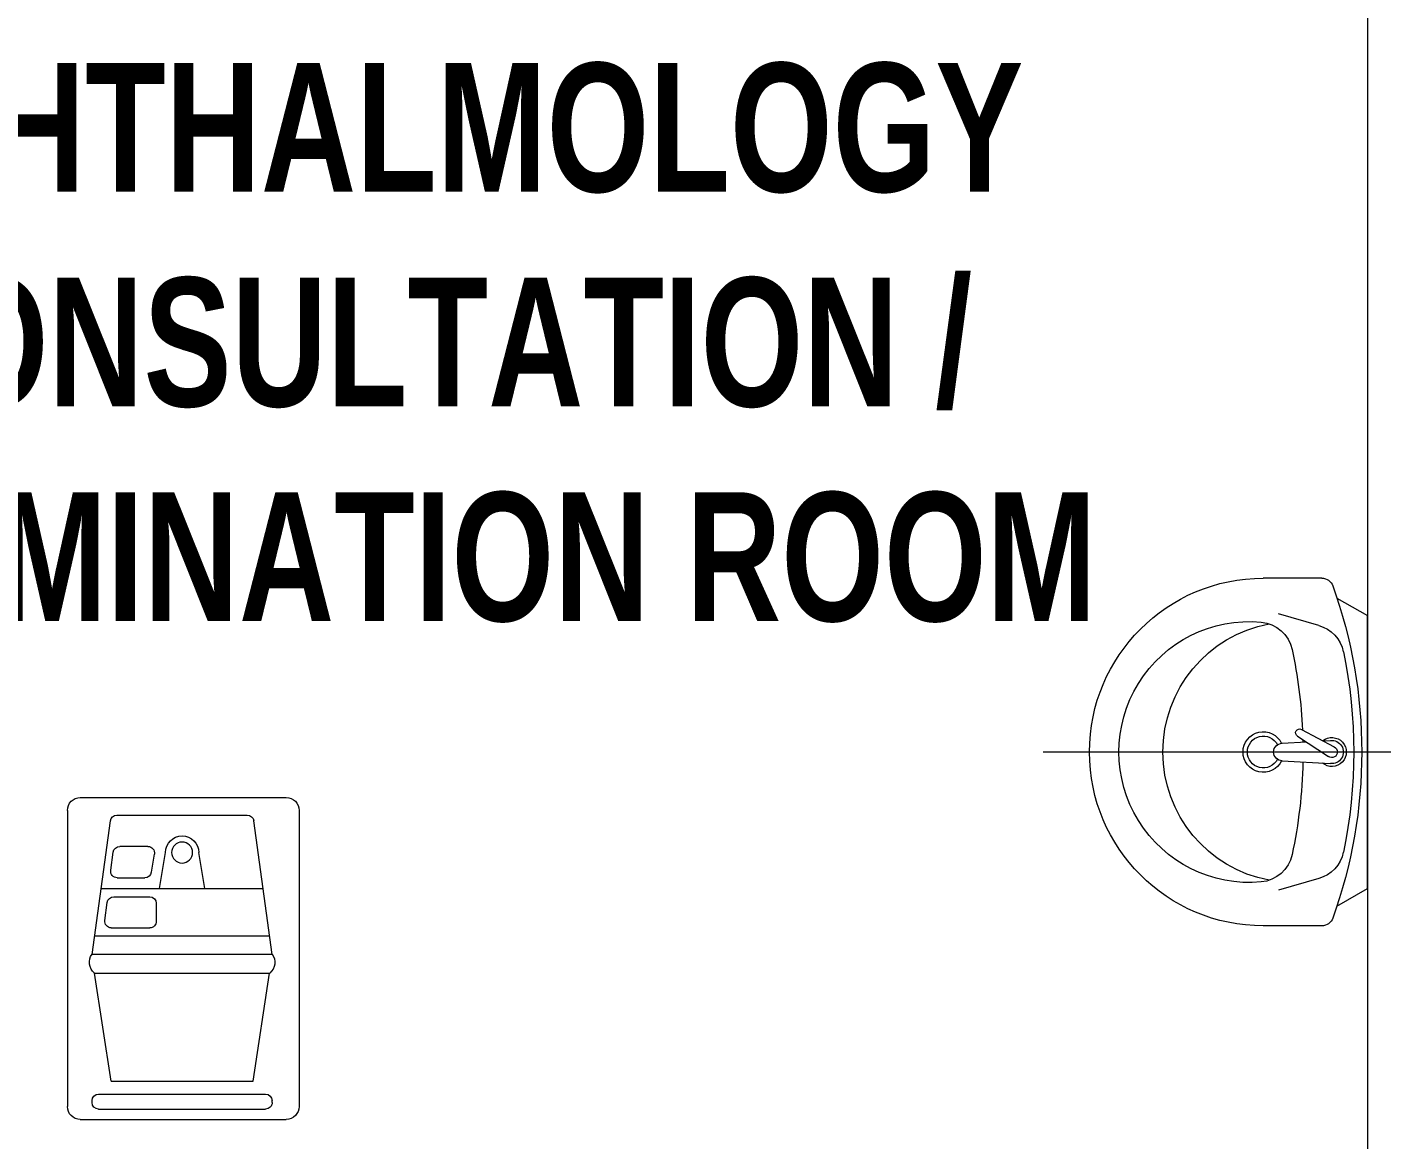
# Model space of a CAD drawing. Header units: millimetres. Extents: x -2143172 to 5255, y -610845 to 279739.
# Drawn here: x -1089139 to -1087021, y -594187 to -592459 of the extents above; entities that cross this region are included whole.
import ezdxf

# ---------------------------------------------------------------- set-up
doc = ezdxf.new("R2010")
doc.units = ezdxf.units.MM
doc.header["$LTSCALE"] = 30
doc.layers.get('0').update_dxf_attribs({"lineweight": 5})
for name, color, linetype, lineweight in [('72_EGR_BASE_TEXT', 7, 'Continuous', 5), ('LOADING', 163, 'Continuous', 5), ('SANIT', 250, 'Continuous', 5), ('Walls', 32, 'Continuous', 5)]:
    doc.layers.add(name, color=color, linetype=linetype, lineweight=lineweight)
doc.styles.add('X3G_ENTITY_9EC9', font='swisscl.ttf', dxfattribs={"height": 0.2})

# ---------------------------------------------------------------- blocks, each defined once
blk = doc.blocks.new('lav-manta 60')
at = {"layer": 'SANIT'}
for p, q in [((0, 0.04), (0, -0.56)), ((-0.2658, -0.0529), (-0.2358, 0)), ((-0.2358, 0), (0.2358, 0)), ((0.2658, -0.0529), (0.2358, 0)), ((-0.015, -0.1473), (-0.0199, -0.064)), ((0.0274, -0.121), (-0.0078, -0.0673)), ((0.0389, -0.1142), (0.0087, -0.0575)), ((0.0191, -0.077), (0.0199, -0.064)), ((-0.3, -0.0789), (-0.3, -0.18)), ((-0.2185, -0.0841), (-0.2383, -0.1537)), ((0.2185, -0.0841), (0.2383, -0.1537)), ((0.3, -0.0789), (0.3, -0.18)), ((0.015, -0.1473), (0.0174, -0.1057))]:
    blk.add_line(p, q, dxfattribs=at)
for centre, radius, start, end in [((0, -0.8557), 0.8457, 70.1771, 109.8229), ((-0.1608, -0.1006), 0.06, 101.8086, 164.0794), ((0, -0.8696), 0.8457, 78.1914, 101.8086), ((0, -0.0617), 0.025, 320.7474, 220.368), ((0, -0.0617), 0.02, 353.2671, 186.682), ((0.1608, -0.1006), 0.06, 15.9206, 78.1914), ((-0.28, -0.0789), 0.02, 109.8229, 180), ((0, -0.0617), 0.00966, 25.4127, 215.9577), ((0.28, -0.0789), 0.02, 0, 70.1771), ((0, -0.9572), 0.8457, 91.1572, 102.0883), ((0, -0.9572), 0.8457, 88.5486, 88.844), ((0.0332, -0.1176), 0.00666, 210.6852, 30.6852), ((0, -0.9572), 0.8457, 77.9117, 87.4274), ((-0.1645, -0.189), 0.06, 102.0883, 174.8142), ((0.1645, -0.189), 0.06, 5.1858, 77.9117), ((0, -0.18), 0.035, 115.3106, 64.6894), ((0, -0.18), 0.0275, 117.1496, 62.8504), ((0, -0.1473), 0.015, 180, 0), ((0, -0.18), 0.3, 180, 0), ((0, -0.2039), 0.2252, 174.8142, 5.1858), ((0, -0.1282), 0.2252, 190.6097, 349.3903)]:
    blk.add_arc(centre, radius, start, end, dxfattribs=at)
blk = doc.blocks.new('*X58')
at = {"color": 0}
for p, q in [((5, 3), (5, 3)), ((5, 3), (5, 3)), ((5, 3), (5, 3)), ((5, 3), (5, 3)), ((5, 3), (5, 3)), ((5, 3), (5, 3)), ((5, 3), (5, 3)), ((5, 3), (5, 3)), ((5, 3), (5, 3)), ((5, 3), (5, 3)), ((5, 3), (5, 3)), ((5, 3), (5, 3)), ((5, 3), (5, 3)), ((5, 3), (5, 3)), ((5, 3), (5, 3)), ((5, 3), (5, 3)), ((5, 3), (5, 3)), ((5, 3), (5, 3)), ((5, 3), (5, 3)), ((5, 3), (5, 3)), ((5, 3), (5, 3)), ((5, 3), (5, 3)), ((5, 3), (5, 3)), ((5, 3), (5, 3)), ((5, 3), (5, 3)), ((5, 3), (5, 3)), ((5, 3), (5, 3)), ((5, 3), (5, 3)), ((5, 3), (5, 3)), ((5, 3), (5, 3)), ((5, 3), (5, 3)), ((5, 3), (5, 3)), ((5, 3), (5, 3)), ((5, 3), (5, 3)), ((5, 3), (5, 3)), ((5, 3), (5, 3)), ((5, 3), (5, 3)), ((5, 3), (5, 3)), ((5, 3), (5, 3)), ((5, 3), (5, 3)), ((5, 3), (5, 3)), ((5, 3), (5, 3)), ((5, 3), (5, 3)), ((5, 3), (5, 3)), ((5, 3), (5, 3)), ((5, 3), (5, 3)), ((5, 3), (5, 3)), ((5, 3), (5, 3)), ((5, 3), (5, 3)), ((5, 3), (5, 3)), ((5, 3), (5, 3)), ((5, 3), (5, 3)), ((5, 3), (5, 3)), ((5, 3), (5, 3)), ((5, 3), (5, 3)), ((5, 3), (5, 3)), ((5, 3), (5, 3)), ((5, 3), (5, 3)), ((5, 3), (5, 3)), ((5, 3), (5, 3)), ((5, 3), (5, 3)), ((5, 3), (5, 3)), ((5, 3), (5, 3)), ((5, 3), (5, 3)), ((5, 3), (5, 3)), ((5, 3), (5, 3)), ((6, 3), (5, 3)), ((5, 3), (5, 3)), ((6, 3), (5, 3)), ((5, 3), (5, 3)), ((6, 3), (5, 3)), ((5, 3), (5, 3)), ((6, 3), (5, 3)), ((5, 3), (5, 3)), ((5, 3), (5, 3)), ((5, 3), (5, 3)), ((5, 3), (5, 3)), ((5, 3), (5, 3)), ((5, 3), (5, 3)), ((5, 3), (5, 3)), ((5, 3), (5, 3)), ((5, 3), (5, 3)), ((5, 3), (5, 3)), ((5, 3), (5, 3)), ((5, 3), (5, 3)), ((5, 3), (5, 3)), ((5, 3), (5, 3)), ((5, 3), (5, 3)), ((5, 3), (5, 3)), ((5, 3), (5, 3)), ((5, 3), (5, 3)), ((5, 3), (5, 3)), ((5, 3), (5, 3)), ((5, 3), (5, 3)), ((5, 3), (5, 3)), ((5, 3), (5, 3)), ((6, 3), (6, 3)), ((6, 3), (6, 3)), ((6, 3), (6, 3)), ((6, 3), (6, 3)), ((6, 3), (6, 3)), ((6, 3), (6, 3)), ((6, 3), (6, 3)), ((6, 3), (6, 3)), ((6, 3), (6, 3)), ((6, 3), (6, 3)), ((6, 3), (6, 3)), ((6, 3), (6, 3)), ((6, 3), (6, 3)), ((6, 3), (6, 3)), ((6, 3), (6, 3)), ((6, 3), (6, 3)), ((6, 3), (6, 3)), ((6, 3), (6, 3)), ((6, 3), (6, 3)), ((6, 3), (6, 3)), ((6, 3), (6, 3)), ((6, 3), (6, 3)), ((6, 3), (6, 3)), ((6, 3), (6, 3)), ((6, 3), (6, 3)), ((6, 3), (6, 3)), ((6, 3), (6, 3)), ((6, 3), (6, 3)), ((6, 3), (6, 3)), ((6, 3), (6, 3)), ((6, 3), (6, 3)), ((6, 3), (6, 3)), ((6, 3), (6, 3)), ((6, 3), (6, 3)), ((6, 3), (6, 3)), ((6, 3), (6, 3)), ((6, 3), (6, 3)), ((6, 3), (6, 3)), ((6, 3), (6, 3)), ((6, 3), (6, 3)), ((6, 3), (6, 3)), ((6, 3), (6, 3)), ((6, 3), (6, 3)), ((6, 3), (6, 3)), ((6, 3), (6, 3)), ((6, 3), (6, 3)), ((6, 3), (6, 3)), ((6, 3), (6, 3)), ((6, 3), (6, 3)), ((6, 3), (6, 3)), ((6, 3), (6, 3)), ((6, 3), (6, 3)), ((6, 3), (6, 3)), ((6, 3), (6, 3)), ((6, 3), (6, 3)), ((6, 3), (6, 3)), ((6, 3), (6, 3)), ((6, 3), (6, 3)), ((6, 3), (6, 3)), ((6, 3), (6, 3)), ((6, 3), (6, 3)), ((6, 3), (6, 3)), ((6, 3), (6, 3)), ((6, 3), (6, 3)), ((6, 3), (6, 3)), ((6, 3), (6, 3)), ((6, 3), (6, 3)), ((6, 3), (6, 3)), ((6, 3), (6, 3)), ((6, 3), (6, 3)), ((6, 3), (6, 3)), ((6, 3), (6, 3)), ((6, 3), (6, 3)), ((6, 3), (6, 3)), ((6, 3), (6, 3)), ((6, 3), (6, 3)), ((6, 3), (6, 3)), ((6, 3), (6, 3)), ((6, 3), (6, 3)), ((6, 3), (6, 3)), ((6, 3), (6, 3)), ((6, 3), (6, 3)), ((6, 3), (6, 3)), ((6, 3), (6, 3)), ((6, 3), (6, 3)), ((6, 3), (6, 3)), ((6, 3), (6, 3)), ((6, 3), (6, 3)), ((6, 3), (6, 3)), ((6, 3), (6, 3)), ((6, 3), (6, 3)), ((6, 3), (6, 3)), ((6, 3), (6, 3)), ((6, 3), (6, 3)), ((6, 3), (6, 3)), ((6, 3), (6, 3)), ((6, 3), (6, 3)), ((6, 3), (6, 3)), ((6, 3), (6, 3)), ((6, 3), (6, 3)), ((6, 3), (6, 3)), ((6, 3), (6, 3)), ((6, 3), (6, 3)), ((6, 3), (6, 3)), ((6, 3), (6, 3)), ((6, 3), (6, 3)), ((6, 3), (6, 3)), ((6, 3), (6, 3)), ((6, 3), (6, 3)), ((6, 3), (6, 3)), ((6, 3), (6, 3)), ((6, 3), (6, 3)), ((6, 3), (6, 3)), ((6, 3), (6, 3)), ((6, 3), (6, 3)), ((6, 3), (6, 3)), ((6, 3), (6, 3)), ((6, 3), (6, 3)), ((6, 3), (6, 3)), ((6, 3), (6, 3)), ((6, 3), (6, 3)), ((6, 3), (6, 3)), ((6, 3), (6, 3)), ((6, 3), (6, 3)), ((6, 3), (6, 3)), ((6, 3), (6, 3)), ((6, 3), (6, 3)), ((6, 3), (6, 3)), ((6, 3), (6, 3)), ((6, 3), (6, 3)), ((6, 3), (6, 3)), ((6, 3), (6, 3)), ((6, 3), (6, 3)), ((6, 3), (6, 3)), ((6, 3), (6, 3)), ((6, 3), (6, 3)), ((6, 3), (6, 3)), ((6, 3), (6, 3)), ((6, 3), (6, 3)), ((6, 3), (6, 3)), ((6, 3), (6, 3)), ((6, 3), (6, 3)), ((6, 3), (6, 3)), ((6, 3), (6, 3)), ((6, 3), (6, 3)), ((6, 3), (6, 3)), ((6, 3), (6, 3)), ((6, 3), (6, 3)), ((6, 3), (6, 3)), ((6, 3), (6, 3)), ((6, 3), (6, 3)), ((6, 3), (6, 3)), ((6, 3), (6, 3)), ((6, 3), (6, 3)), ((6, 3), (6, 3)), ((6, 3), (6, 3)), ((6, 3), (6, 3)), ((6, 3), (6, 3)), ((6, 3), (6, 3)), ((6, 3), (6, 3)), ((6, 3), (6, 3)), ((6, 3), (6, 3)), ((6, 3), (6, 3)), ((6, 3), (6, 3)), ((6, 3), (6, 3)), ((6, 3), (6, 3)), ((6, 3), (6, 3)), ((6, 3), (6, 3)), ((6, 3), (6, 3)), ((6, 3), (6, 3)), ((6, 3), (6, 3)), ((6, 3), (6, 3)), ((6, 3), (6, 3)), ((6, 3), (6, 3)), ((6, 3), (6, 3)), ((6, 3), (6, 3)), ((6, 3), (6, 3)), ((6, 3), (6, 3)), ((6, 3), (6, 3)), ((6, 3), (6, 3)), ((6, 3), (6, 3)), ((6, 3), (6, 3)), ((6, 3), (6, 3)), ((6, 3), (6, 3)), ((6, 3), (6, 3)), ((6, 3), (6, 3)), ((6, 3), (6, 3)), ((6, 3), (6, 3)), ((6, 3), (6, 3)), ((6, 3), (6, 3)), ((6, 3), (6, 3)), ((6, 3), (6, 3)), ((6, 3), (6, 3)), ((6, 3), (6, 3)), ((6, 3), (6, 3)), ((6, 3), (6, 3)), ((6, 3), (6, 3)), ((6, 3), (6, 3)), ((6, 3), (6, 3)), ((6, 3), (6, 3)), ((6, 3), (6, 3)), ((6, 3), (6, 3)), ((6, 3), (6, 3)), ((6, 3), (6, 3)), ((6, 3), (5, 3)), ((6, 3), (5, 3)), ((6, 3), (5, 3)), ((6, 3), (5, 3)), ((6, 3), (5, 3)), ((6, 3), (6, 3)), ((6, 3), (6, 3)), ((6, 3), (6, 3)), ((6, 3), (6, 3)), ((6, 3), (6, 3)), ((6, 3), (6, 3)), ((6, 3), (6, 3)), ((6, 3), (6, 3)), ((6, 3), (6, 3)), ((6, 3), (6, 3)), ((6, 3), (6, 3)), ((6, 3), (6, 3)), ((6, 3), (6, 3)), ((6, 3), (6, 3)), ((6, 3), (6, 3)), ((6, 3), (6, 3)), ((6, 3), (6, 3)), ((6, 3), (6, 3)), ((6, 3), (6, 3)), ((6, 3), (6, 3)), ((6, 3), (6, 3)), ((6, 3), (6, 3)), ((6, 3), (6, 3)), ((6, 3), (6, 3)), ((6, 3), (6, 3)), ((6, 3), (6, 3)), ((6, 3), (6, 3)), ((6, 3), (6, 3)), ((6, 3), (6, 3)), ((6, 3), (6, 3)), ((6, 3), (6, 3)), ((6, 3), (6, 3)), ((6, 3), (6, 3)), ((6, 3), (6, 3)), ((6, 3), (6, 3)), ((6, 3), (6, 3)), ((6, 3), (6, 3)), ((6, 3), (6, 3)), ((6, 3), (6, 3)), ((6, 3), (6, 3)), ((6, 3), (6, 3)), ((6, 3), (6, 3)), ((6, 3), (6, 3)), ((6, 3), (6, 3)), ((6, 3), (6, 3)), ((6, 3), (6, 3)), ((6, 3), (6, 3)), ((6, 3), (6, 3)), ((6, 3), (6, 3)), ((6, 3), (6, 3)), ((6, 3), (6, 3)), ((6, 3), (6, 3)), ((6, 3), (6, 3)), ((6, 3), (6, 3)), ((6, 3), (6, 3)), ((6, 3), (6, 3)), ((6, 3), (6, 3)), ((6, 3), (6, 3)), ((6, 3), (6, 3)), ((6, 3), (6, 3)), ((6, 3), (6, 3)), ((6, 3), (6, 3)), ((6, 3), (6, 3)), ((6, 3), (6, 3)), ((6, 3), (6, 3)), ((6, 3), (6, 3)), ((6, 3), (6, 3)), ((6, 3), (6, 3)), ((6, 3), (6, 3)), ((6, 3), (6, 3)), ((6, 3), (6, 3)), ((6, 3), (6, 3)), ((6, 3), (6, 3)), ((6, 3), (6, 3)), ((6, 3), (6, 3)), ((6, 3), (6, 3)), ((6, 3), (6, 3)), ((6, 3), (6, 3)), ((6, 3), (6, 3)), ((6, 3), (6, 3)), ((6, 3), (6, 3)), ((6, 3), (6, 3)), ((6, 3), (6, 3)), ((6, 3), (6, 3)), ((6, 3), (6, 3)), ((6, 3), (6, 3)), ((6, 3), (6, 3)), ((6, 3), (6, 3)), ((6, 3), (6, 3)), ((6, 3), (6, 3)), ((6, 3), (6, 3)), ((6, 3), (6, 3)), ((6, 3), (6, 3)), ((6, 3), (6, 3)), ((6, 3), (6, 3)), ((6, 3), (6, 3)), ((6, 3), (6, 3)), ((6, 3), (6, 3)), ((6, 3), (6, 3)), ((6, 3), (6, 3)), ((6, 3), (6, 3)), ((6, 3), (6, 3)), ((6, 3), (6, 3)), ((6, 3), (6, 3)), ((6, 3), (6, 3)), ((6, 3), (6, 3)), ((6, 3), (6, 3)), ((6, 3), (6, 3)), ((6, 3), (6, 3)), ((6, 3), (6, 3)), ((6, 3), (6, 3)), ((6, 3), (6, 3)), ((6, 3), (6, 3)), ((6, 3), (6, 3)), ((6, 3), (6, 3)), ((6, 3), (6, 3)), ((6, 3), (6, 3)), ((6, 3), (6, 3)), ((6, 3), (6, 3)), ((6, 3), (6, 3)), ((6, 3), (6, 3)), ((6, 3), (6, 3)), ((6, 3), (6, 3)), ((6, 3), (6, 3)), ((6, 3), (6, 3)), ((6, 3), (6, 3)), ((6, 3), (6, 3)), ((6, 3), (6, 3)), ((6, 3), (6, 3)), ((6, 3), (6, 3)), ((6, 3), (6, 3)), ((6, 3), (6, 3)), ((6, 3), (6, 3)), ((6, 3), (6, 3)), ((6, 3), (6, 3)), ((6, 3), (6, 3)), ((6, 3), (6, 3)), ((6, 3), (6, 3)), ((6, 3), (6, 3)), ((6, 3), (6, 3)), ((6, 3), (6, 3)), ((6, 3), (6, 3)), ((6, 3), (6, 3)), ((6, 3), (6, 3)), ((6, 3), (6, 3)), ((6, 3), (6, 3)), ((6, 3), (6, 3)), ((6, 3), (6, 3)), ((6, 3), (6, 3)), ((6, 3), (6, 3)), ((6, 3), (6, 3)), ((6, 3), (6, 3)), ((6, 3), (6, 3)), ((6, 3), (6, 3)), ((6, 3), (6, 3)), ((6, 3), (6, 3)), ((6, 3), (6, 3)), ((6, 3), (6, 3)), ((6, 3), (6, 3)), ((6, 3), (6, 3)), ((6, 3), (6, 3)), ((6, 3), (6, 3)), ((6, 3), (6, 3)), ((6, 3), (6, 3)), ((6, 3), (6, 3)), ((6, 3), (6, 3)), ((6, 3), (6, 3)), ((6, 3), (6, 3)), ((6, 3), (6, 3)), ((6, 3), (6, 3)), ((6, 3), (6, 3)), ((6, 3), (6, 3)), ((6, 3), (6, 3)), ((6, 3), (6, 3)), ((6, 3), (6, 3)), ((6, 3), (6, 3)), ((6, 3), (6, 3)), ((6, 3), (6, 3)), ((6, 3), (6, 3)), ((6, 3), (6, 3)), ((6, 3), (6, 3)), ((6, 3), (6, 3)), ((6, 3), (6, 3)), ((6, 3), (6, 3)), ((6, 3), (6, 3)), ((6, 3), (6, 3)), ((6, 3), (6, 3)), ((6, 3), (6, 3)), ((6, 3), (6, 3)), ((6, 3), (6, 3)), ((6, 3), (6, 3)), ((6, 3), (6, 3)), ((6, 3), (6, 3)), ((6, 3), (6, 3)), ((6, 3), (6, 3)), ((6, 3), (6, 3)), ((6, 3), (6, 3)), ((6, 3), (6, 3)), ((6, 3), (6, 3)), ((6, 3), (6, 3)), ((6, 3), (6, 3)), ((6, 3), (6, 3)), ((6, 3), (6, 3)), ((6, 3), (6, 3)), ((6, 3), (6, 3)), ((6, 3), (6, 3)), ((6, 3), (6, 3)), ((6, 3), (6, 3)), ((6, 3), (6, 3)), ((6, 3), (6, 3)), ((6, 3), (6, 3)), ((6, 3), (6, 3)), ((6, 3), (6, 3)), ((6, 3), (6, 3)), ((6, 3), (6, 3)), ((6, 3), (6, 3)), ((6, 3), (6, 3)), ((6, 3), (6, 3)), ((6, 3), (6, 3)), ((6, 3), (6, 3)), ((6, 3), (6, 3)), ((6, 3), (6, 3)), ((6, 3), (6, 3)), ((6, 3), (6, 3)), ((6, 3), (6, 3)), ((6, 3), (6, 3)), ((6, 3), (6, 3)), ((6, 3), (6, 3)), ((6, 3), (6, 3)), ((6, 3), (6, 3)), ((6, 3), (6, 3)), ((6, 3), (6, 3)), ((6, 3), (6, 3)), ((6, 3), (6, 3)), ((6, 3), (6, 3)), ((6, 3), (6, 3)), ((6, 3), (6, 3)), ((6, 3), (6, 3)), ((6, 3), (6, 3)), ((6, 3), (6, 3)), ((6, 3), (6, 3)), ((6, 3), (6, 3)), ((6, 3), (6, 3)), ((6, 3), (6, 3)), ((6, 3), (6, 3)), ((6, 3), (6, 3)), ((6, 3), (6, 3)), ((6, 3), (6, 3)), ((6, 3), (6, 3)), ((6, 3), (6, 3)), ((6, 3), (6, 3)), ((6, 3), (6, 3)), ((6, 3), (6, 3)), ((6, 3), (6, 3)), ((6, 3), (6, 3)), ((6, 3), (6, 3)), ((6, 3), (6, 3)), ((6, 3), (6, 3)), ((6, 3), (6, 3)), ((6, 3), (6, 3)), ((6, 3), (6, 3)), ((6, 3), (6, 3)), ((6, 3), (6, 3)), ((6, 3), (6, 3)), ((6, 3), (6, 3)), ((6, 3), (6, 3)), ((6, 3), (6, 3)), ((6, 3), (6, 3)), ((6, 3), (6, 3)), ((6, 3), (6, 3)), ((6, 3), (6, 3)), ((6, 3), (6, 3)), ((6, 3), (6, 3)), ((6, 3), (6, 3)), ((6, 3), (6, 3)), ((6, 3), (6, 3)), ((6, 3), (6, 3)), ((6, 3), (6, 3)), ((6, 3), (6, 3)), ((6, 3), (6, 3)), ((6, 3), (6, 3)), ((6, 3), (6, 3)), ((6, 3), (6, 3)), ((6, 3), (6, 3)), ((6, 3), (6, 3)), ((6, 3), (6, 3)), ((6, 3), (6, 3)), ((6, 3), (6, 3)), ((6, 3), (6, 3)), ((6, 3), (6, 3)), ((6, 3), (6, 3)), ((6, 3), (6, 3)), ((6, 3), (6, 3)), ((6, 3), (6, 3)), ((6, 3), (6, 3)), ((6, 3), (6, 3)), ((6, 3), (6, 3)), ((6, 3), (6, 3)), ((6, 3), (6, 3)), ((6, 3), (6, 3)), ((6, 3), (6, 3)), ((6, 3), (6, 3)), ((6, 3), (6, 3)), ((6, 3), (6, 3)), ((6, 3), (6, 3)), ((6, 3), (6, 3)), ((6, 3), (6, 3)), ((6, 3), (6, 3)), ((6, 3), (6, 3)), ((6, 3), (6, 3)), ((6, 3), (6, 3)), ((6, 3), (6, 3)), ((6, 3), (6, 3)), ((6, 3), (6, 3)), ((6, 3), (6, 3)), ((6, 3), (6, 3)), ((6, 3), (6, 3))]:
    blk.add_line(p, q, dxfattribs=at)
blk = doc.blocks.new('*X59')
at = {"color": 0}
for p, q in [((13, 1), (13, 1)), ((13, 1), (13, 1)), ((13, 1), (13, 1)), ((13, 1), (13, 1)), ((13, 1), (13, 1)), ((13, 1), (13, 1)), ((13, 1), (13, 1)), ((13, 1), (13, 1)), ((13, 1), (13, 1)), ((13, 1), (13, 1)), ((13, 1), (13, 1)), ((13, 1), (13, 1)), ((13, 1), (13, 1)), ((13, 1), (13, 1)), ((13, 1), (13, 1)), ((13, 1), (14, 1)), ((13, 1), (14, 1)), ((13, 1), (14, 1)), ((13, 1), (13, 1)), ((13, 1), (13, 1)), ((13, 1), (13, 1)), ((13, 1), (13, 1)), ((13, 1), (13, 1)), ((13, 1), (13, 1)), ((13, 1), (13, 1)), ((13, 1), (13, 1)), ((13, 1), (13, 1)), ((13, 1), (13, 1)), ((13, 1), (13, 1)), ((13, 1), (13, 1)), ((13, 1), (13, 1)), ((13, 1), (13, 1)), ((13, 1), (13, 1)), ((13, 1), (13, 1)), ((13, 1), (13, 1)), ((13, 1), (13, 1)), ((13, 1), (13, 1)), ((13, 1), (13, 1)), ((13, 1), (13, 1)), ((13, 1), (13, 1)), ((13, 1), (13, 1)), ((13, 1), (13, 1)), ((13, 1), (13, 1)), ((13, 1), (13, 1)), ((13, 1), (13, 1)), ((13, 1), (13, 1)), ((13, 1), (13, 1)), ((13, 1), (13, 1)), ((13, 1), (13, 1)), ((13, 1), (13, 1)), ((13, 1), (13, 1)), ((13, 1), (13, 1)), ((13, 1), (13, 1)), ((13, 1), (13, 1)), ((13, 1), (13, 1)), ((13, 1), (13, 1)), ((13, 1), (13, 1)), ((13, 1), (13, 1)), ((13, 1), (13, 1)), ((13, 1), (13, 1)), ((13, 1), (13, 1)), ((13, 1), (13, 1)), ((13, 1), (13, 1)), ((13, 1), (13, 1)), ((13, 1), (13, 1)), ((13, 1), (13, 1)), ((13, 1), (13, 1)), ((13, 1), (13, 1)), ((13, 1), (13, 1)), ((13, 1), (13, 1)), ((13, 1), (13, 1)), ((13, 1), (13, 1)), ((13, 1), (13, 1)), ((13, 1), (13, 1)), ((13, 1), (13, 1)), ((13, 1), (13, 1)), ((13, 1), (13, 1)), ((13, 1), (13, 1)), ((13, 1), (13, 1)), ((13, 1), (13, 1)), ((13, 1), (13, 1)), ((13, 1), (13, 1)), ((13, 1), (13, 1)), ((13, 1), (13, 1)), ((13, 1), (13, 1)), ((13, 1), (13, 1)), ((13, 1), (13, 1)), ((13, 1), (13, 1)), ((13, 1), (13, 1)), ((13, 1), (13, 1)), ((13, 1), (13, 1)), ((13, 1), (13, 1)), ((13, 1), (13, 1)), ((13, 1), (13, 1)), ((13, 1), (13, 1)), ((13, 1), (13, 1)), ((13, 1), (13, 1)), ((13, 1), (13, 1)), ((13, 1), (13, 1)), ((13, 1), (13, 1)), ((13, 1), (13, 1)), ((13, 1), (13, 1)), ((13, 1), (13, 1)), ((13, 1), (13, 1)), ((13, 1), (13, 1)), ((13, 1), (13, 1)), ((13, 1), (13, 1)), ((13, 1), (13, 1)), ((13, 1), (13, 1)), ((13, 1), (13, 1)), ((13, 1), (13, 1)), ((13, 1), (13, 1)), ((13, 1), (13, 1)), ((13, 1), (13, 1)), ((13, 1), (13, 1)), ((13, 1), (13, 1)), ((13, 1), (13, 1)), ((13, 1), (13, 1)), ((13, 1), (13, 1)), ((13, 1), (13, 1)), ((13, 1), (13, 1)), ((13, 1), (13, 1)), ((13, 1), (13, 1)), ((13, 1), (14, 1)), ((13, 0), (13, 0)), ((13, 0), (13, 0)), ((13, 0), (13, 0)), ((13, 0), (13, 0)), ((13, 0), (13, 0)), ((13, 0), (13, 0)), ((13, 0), (13, 0)), ((13, 0), (13, 0)), ((13, 0), (13, 0)), ((13, 0), (13, 0)), ((13, 0), (13, 0)), ((13, 0), (13, 0)), ((13, 0), (13, 0)), ((13, 0), (13, 0)), ((13, 0), (13, 0)), ((13, 0), (13, 0)), ((13, 0), (13, 0)), ((13, 0), (13, 0)), ((13, 0), (13, 0)), ((13, 0), (13, 0)), ((13, 0), (13, 0)), ((13, 0), (13, 0)), ((13, 0), (13, 0)), ((13, 0), (13, 0)), ((13, 0), (13, 0)), ((13, 0), (13, 0)), ((13, 0), (13, 0)), ((13, 0), (13, 0)), ((13, 0), (13, 0)), ((13, 0), (13, 0)), ((13, 0), (13, 0)), ((13, 0), (13, 0)), ((13, 0), (13, 0)), ((13, 0), (13, 0)), ((13, 0), (13, 0)), ((13, 0), (13, 0)), ((13, 0), (13, 0)), ((13, 0), (13, 0)), ((13, 0), (13, 0)), ((13, 0), (13, 0)), ((13, 0), (13, 0)), ((13, 0), (13, 0)), ((13, 0), (13, 0)), ((13, 0), (13, 0)), ((13, 0), (13, 0)), ((13, 0), (13, 0)), ((13, 0), (13, 0)), ((13, 0), (13, 0)), ((13, 0), (14, 0)), ((13, 0), (14, 0)), ((13, 0), (13, 0)), ((13, 0), (14, 0)), ((14, 1), (14, 1)), ((14, 1), (14, 1)), ((14, 1), (14, 1)), ((14, 1), (14, 1)), ((14, 1), (14, 1)), ((14, 1), (14, 1)), ((14, 1), (14, 1)), ((14, 1), (14, 1)), ((14, 1), (14, 1)), ((14, 1), (14, 1)), ((14, 1), (14, 1)), ((14, 1), (14, 1)), ((14, 1), (14, 1)), ((14, 1), (14, 1)), ((14, 1), (14, 1)), ((14, 1), (14, 1)), ((14, 1), (14, 1)), ((14, 1), (14, 1)), ((14, 1), (14, 1)), ((14, 1), (14, 1)), ((14, 1), (14, 1)), ((14, 1), (14, 1)), ((14, 1), (14, 1)), ((14, 1), (14, 1)), ((14, 1), (14, 1)), ((14, 1), (14, 1)), ((14, 1), (14, 1)), ((14, 1), (14, 1)), ((14, 1), (14, 1)), ((14, 1), (14, 1)), ((14, 1), (14, 1)), ((14, 1), (14, 1)), ((14, 1), (14, 1)), ((14, 1), (14, 1)), ((14, 1), (14, 1)), ((14, 1), (14, 1)), ((14, 1), (14, 1)), ((14, 1), (14, 1)), ((14, 1), (14, 1)), ((14, 1), (14, 1)), ((14, 1), (14, 1)), ((14, 1), (14, 1)), ((14, 1), (14, 1)), ((14, 1), (14, 1)), ((14, 1), (14, 1)), ((14, 1), (14, 1)), ((14, 1), (14, 1)), ((14, 1), (14, 1)), ((14, 1), (14, 1)), ((14, 1), (14, 1)), ((14, 1), (14, 1)), ((14, 1), (14, 1)), ((14, 1), (14, 1)), ((14, 1), (14, 1)), ((14, 1), (14, 1)), ((14, 1), (14, 1)), ((14, 1), (14, 1)), ((14, 1), (14, 1)), ((14, 1), (14, 1)), ((14, 1), (14, 1)), ((14, 1), (14, 1)), ((14, 1), (14, 1)), ((14, 1), (14, 1)), ((14, 1), (14, 1)), ((14, 1), (14, 1)), ((14, 1), (14, 1)), ((14, 1), (14, 1)), ((14, 1), (14, 1)), ((14, 1), (14, 1)), ((14, 1), (14, 1)), ((14, 1), (14, 1)), ((14, 1), (14, 1)), ((14, 1), (14, 1)), ((14, 1), (14, 1)), ((14, 1), (14, 1)), ((14, 1), (14, 1)), ((14, 1), (14, 1)), ((14, 1), (14, 1)), ((14, 1), (14, 1)), ((14, 1), (14, 1)), ((14, 1), (14, 1)), ((14, 1), (14, 1)), ((14, 1), (14, 1)), ((14, 1), (14, 1)), ((14, 1), (14, 1)), ((14, 1), (14, 1)), ((14, 1), (14, 1)), ((14, 1), (14, 1)), ((14, 1), (14, 1)), ((14, 1), (14, 1)), ((14, 1), (14, 1)), ((14, 1), (14, 1)), ((14, 1), (14, 1)), ((14, 1), (14, 1)), ((14, 0), (14, 0)), ((14, 0), (14, 0)), ((14, 0), (14, 0)), ((14, 0), (14, 0)), ((14, 0), (14, 0)), ((14, 0), (14, 0)), ((14, 0), (14, 0)), ((14, 0), (14, 0)), ((14, 0), (14, 0)), ((14, 0), (14, 0)), ((14, 0), (14, 0)), ((14, 0), (14, 0)), ((14, 0), (14, 0)), ((14, 0), (14, 0)), ((14, 0), (14, 0)), ((14, 0), (14, 0)), ((14, 0), (14, 0)), ((14, 0), (14, 0)), ((14, 0), (14, 0)), ((14, 0), (14, 0)), ((14, 0), (14, 0)), ((14, 0), (14, 0)), ((14, 0), (14, 0)), ((14, 0), (14, 0)), ((14, 0), (14, 0)), ((14, 0), (14, 0)), ((14, 0), (14, 0)), ((14, 0), (14, 0)), ((14, 0), (14, 0)), ((14, 0), (14, 0)), ((14, 0), (14, 0)), ((14, 0), (14, 0)), ((14, 0), (14, 0)), ((14, 0), (14, 0)), ((14, 0), (14, 0)), ((14, 0), (14, 0)), ((14, 0), (14, 0)), ((14, 0), (14, 0)), ((14, 0), (14, 0)), ((14, 0), (14, 0)), ((14, 0), (14, 0)), ((14, 0), (14, 0)), ((14, 0), (14, 0)), ((14, 0), (14, 0)), ((14, 0), (14, 0)), ((14, 0), (14, 0)), ((14, 0), (14, 0)), ((14, 0), (14, 0)), ((13, 0), (13, 0)), ((13, 0), (14, 0)), ((13, 0), (13, 0)), ((13, 0), (14, 0)), ((13, 0), (13, 0)), ((13, 0), (14, 0)), ((13, 0), (13, 0)), ((13, 0), (13, 0)), ((13, 0), (13, 0)), ((13, 0), (13, 0)), ((13, 0), (14, 0)), ((13, 0), (13, 0)), ((13, 0), (14, 0)), ((13, 0), (13, 0)), ((13, 0), (14, 0)), ((13, 0), (13, 0)), ((13, 0), (14, 0)), ((13, 0), (13, 0)), ((13, 0), (14, 0)), ((13, 0), (13, 0)), ((13, 0), (14, 0)), ((13, 0), (13, 0)), ((13, 0), (14, 0)), ((13, 0), (13, 0)), ((13, 0), (13, 0)), ((13, 0), (13, 0)), ((13, 0), (14, 0)), ((13, 0), (13, 0)), ((13, 0), (14, 0)), ((13, 0), (13, 0)), ((13, 0), (14, 0)), ((13, 0), (13, 0)), ((13, 0), (14, 0)), ((13, 0), (13, 0)), ((13, 0), (13, 0)), ((13, 0), (13, 0)), ((13, 0), (13, 0)), ((13, 0), (13, 0)), ((13, 0), (13, 0)), ((13, 0), (13, 0)), ((13, 0), (13, 0)), ((13, 0), (13, 0)), ((13, 0), (13, 0)), ((13, 0), (13, 0)), ((13, 0), (13, 0)), ((13, 0), (13, 0)), ((13, 0), (13, 0)), ((13, 0), (13, 0)), ((13, 0), (13, 0)), ((13, 0), (13, 0)), ((13, 0), (13, 0)), ((13, 0), (13, 0)), ((13, 0), (13, 0)), ((13, 0), (13, 0)), ((13, 0), (13, 0)), ((13, 0), (13, 0)), ((13, 0), (13, 0)), ((13, 0), (13, 0)), ((13, 0), (13, 0)), ((13, 0), (13, 0)), ((13, 0), (13, 0)), ((13, 0), (13, 0)), ((13, 0), (13, 0)), ((13, 0), (13, 0)), ((13, -1), (13, -1)), ((13, -1), (13, -1)), ((13, -1), (13, -1)), ((13, -1), (13, -1)), ((13, -1), (13, -1)), ((13, -1), (14, -1)), ((13, -1), (13, -1)), ((14, 0), (14, 0)), ((14, 0), (14, 0)), ((14, 0), (14, 0)), ((14, 0), (14, 0)), ((14, 0), (14, 0)), ((14, 0), (14, 0)), ((14, 0), (14, 0)), ((14, 0), (14, 0)), ((14, 0), (14, 0)), ((14, 0), (14, 0)), ((14, 0), (14, 0)), ((14, 0), (14, 0)), ((14, 0), (14, 0)), ((14, 0), (14, 0)), ((14, 0), (14, 0)), ((13, 0), (14, 0)), ((14, 0), (14, 0)), ((14, 0), (14, 0)), ((14, 0), (14, 0)), ((14, 0), (14, 0)), ((14, 0), (14, 0)), ((14, 0), (14, 0)), ((14, 0), (14, 0)), ((14, 0), (14, 0)), ((14, 0), (14, 0)), ((14, 0), (14, 0)), ((14, 0), (14, 0)), ((14, 0), (14, 0)), ((14, 0), (14, 0)), ((14, 0), (14, 0)), ((14, 0), (14, 0)), ((14, 0), (14, 0)), ((14, 0), (14, 0)), ((14, 0), (14, 0)), ((14, 0), (14, 0)), ((14, 0), (14, 0)), ((14, 0), (14, 0)), ((14, 0), (14, 0)), ((14, 0), (14, 0)), ((14, 0), (14, 0)), ((14, 0), (14, 0)), ((14, 0), (14, 0)), ((14, 0), (14, 0)), ((14, 0), (14, 0)), ((14, 0), (14, 0)), ((14, 0), (14, 0)), ((14, 0), (14, 0)), ((14, 0), (14, 0)), ((14, 0), (14, 0)), ((14, 0), (14, 0)), ((14, -1), (14, -1)), ((14, -1), (14, -1)), ((14, -1), (14, -1)), ((14, -1), (14, -1)), ((14, -1), (14, -1))]:
    blk.add_line(p, q, dxfattribs=at)
blk = doc.blocks.new('ME13380B-P')
for p, q in [((-0.16, 0.5), (0.16, 0.5)), ((-0.18, 0.02), (-0.18, 0.48)), ((-0.1418, 0.4738), (-0.1418, 0.4709)), ((-0.1316, 0.484), (0.1279, 0.484)), ((0.1382, 0.4738), (0.1382, 0.4709)), ((0.18, 0.02), (0.18, 0.48)), ((-0.1316, 0.4607), (0.1279, 0.4607)), ((-0.1121, 0.4407), (-0.1379, 0.2729)), ((-0.1121, 0.4407), (0.1084, 0.4407)), ((0.1084, 0.4407), (0.1342, 0.2729)), ((-0.1379, 0.2729), (0.1342, 0.2729)), ((-0.1418, 0.244), (-0.1133, 0.0362)), ((-0.1417, 0.2432), (0.138, 0.2432)), ((0.1382, 0.244), (0.1096, 0.0362)), ((-0.1379, 0.2151), (0.1342, 0.2151)), ((-0.122, 0.1909), (-0.1181, 0.163)), ((-0.1118, 0.2026), (-0.0521, 0.2026)), ((-0.0418, 0.1923), (-0.0418, 0.1644)), ((-0.108, 0.1541), (-0.0521, 0.1541)), ((-0.1278, 0.1416), (0.1241, 0.1416)), ((-0.0371, 0.1416), (-0.0277, 0.0855)), ((0.0334, 0.1416), (0.024, 0.0855)), ((-0.1128, 0.1131), (-0.1089, 0.0849)), ((-0.1026, 0.1248), (-0.0597, 0.1248)), ((-0.0496, 0.1162), (-0.0448, 0.088)), ((-0.0549, 0.076), (-0.0988, 0.076)), ((-0.1032, 0.0273), (0.0995, 0.0273)), ((-0.16, 0), (0.16, 0))]:
    blk.add_line(p, q)
for points in [[(0.1084, 0.4407), (0.1084, 0.4407), (0.1084, 0.4407), (0.1084, 0.4407), (0.1084, 0.4407), (0.1084, 0.4407), (0.1084, 0.4407), (0.1084, 0.4407), (0.1084, 0.4407), (0.1084, 0.4407), (0.1084, 0.4407), (0.1084, 0.4407), (0.1084, 0.4407), (0.1084, 0.4407), (0.1084, 0.4407), (0.1084, 0.4407), (0.1084, 0.4407), (0.1084, 0.4407), (0.1084, 0.4407), (0.1084, 0.4407), (0.1084, 0.4407), (0.1084, 0.4407), (0.1084, 0.4407), (0.1084, 0.4407), (0.1084, 0.4407), (0.1084, 0.4407), (0.1084, 0.4407), (0.1084, 0.4407), (0.1084, 0.4407), (0.1084, 0.4407), (0.1084, 0.4407), (0.1084, 0.4407), (0.1084, 0.4407), (0.1084, 0.4407), (0.1084, 0.4407), (0.1084, 0.4407), (0.1084, 0.4407), (0.1084, 0.4407), (0.1084, 0.4407), (0.1084, 0.4407), (0.1084, 0.4407), (0.1084, 0.4407), (0.1084, 0.4407), (0.1084, 0.4407), (0.1084, 0.4407), (0.1084, 0.4407), (0.1084, 0.4407), (0.1084, 0.4407), (0.1084, 0.4407), (0.1084, 0.4407), (0.1084, 0.4407), (0.1084, 0.4407), (0.1084, 0.4407), (0.1084, 0.4407), (0.1084, 0.4407), (0.1084, 0.4407), (0.1084, 0.4407), (0.1084, 0.4407), (0.1084, 0.4407), (0.1084, 0.4407), (0.1084, 0.4407), (0.1084, 0.4407), (0.1084, 0.4407), (0.1084, 0.4407), (0.1084, 0.4407), (0.1084, 0.4407), (0.1084, 0.4407), (0.1084, 0.4407), (0.1084, 0.4407), (0.1084, 0.4407), (0.1084, 0.4407), (0.1084, 0.4407), (0.1084, 0.4407), (0.1084, 0.4407), (0.1084, 0.4407), (0.1084, 0.4407), (0.1084, 0.4407), (0.1084, 0.4407), (0.1084, 0.4407), (0.1084, 0.4407), (0.1084, 0.4407), (0.1084, 0.4407), (0.1084, 0.4407), (0.1084, 0.4407), (0.1084, 0.4407), (0.1084, 0.4407), (0.1084, 0.4407), (0.1084, 0.4407), (0.1084, 0.4407), (0.1084, 0.4407), (0.1084, 0.4407), (0.1084, 0.4407), (0.1084, 0.4407), (0.1084, 0.4407), (0.1084, 0.4407), (0.1084, 0.4407), (0.1084, 0.4407), (0.1084, 0.4407), (0.1084, 0.4407), (0.1084, 0.4407), (0.1084, 0.4407), (0.1084, 0.4407), (0.1084, 0.4407), (0.1084, 0.4407), (0.1084, 0.4407), (0.1084, 0.4407), (0.1084, 0.4407), (0.1084, 0.4407), (0.1084, 0.4407), (0.1084, 0.4407), (0.1084, 0.4407), (0.1084, 0.4407), (0.1084, 0.4407), (0.1084, 0.4407), (0.1084, 0.4407), (0.1084, 0.4407), (0.1084, 0.4407), (0.1084, 0.4407), (0.1084, 0.4407), (0.1084, 0.4407), (0.1084, 0.4407), (0.1084, 0.4407), (0.1084, 0.4407), (0.1084, 0.4407), (0.1084, 0.4407), (0.1084, 0.4407), (0.1084, 0.4407), (0.1084, 0.4407), (0.1084, 0.4407), (0.1084, 0.4407), (0.1084, 0.4407), (0.1084, 0.4407), (0.1084, 0.4407), (0.1084, 0.4407), (0.1084, 0.4407), (0.1084, 0.4407), (0.1084, 0.4407), (0.1084, 0.4407), (0.1084, 0.4407), (0.1084, 0.4407), (0.1084, 0.4407), (0.1084, 0.4407), (0.1084, 0.4407), (0.1084, 0.4407), (0.1084, 0.4407), (0.1084, 0.4407), (0.1084, 0.4407), (0.1084, 0.4407), (0.1084, 0.4407), (0.1084, 0.4407), (0.1084, 0.4407), (0.1084, 0.4407), (0.1084, 0.4407), (0.1084, 0.4407), (0.1084, 0.4407), (0.1084, 0.4407), (0.1084, 0.4407), (0.1084, 0.4407), (0.1084, 0.4407), (0.1084, 0.4407), (0.1084, 0.4407), (0.1084, 0.4407), (0.1084, 0.4407), (0.1084, 0.4407), (0.1084, 0.4407), (0.1084, 0.4407), (0.1084, 0.4407), (0.1084, 0.4407), (0.1084, 0.4407), (0.1084, 0.4407), (0.1084, 0.4407), (0.1084, 0.4407), (0.1084, 0.4407), (0.1084, 0.4407), (0.1084, 0.4407), (0.1084, 0.4407), (0.1084, 0.4407), (0.1084, 0.4407), (0.1084, 0.4407), (0.1084, 0.4407), (0.1084, 0.4407), (0.1084, 0.4407), (0.1084, 0.4407), (0.1084, 0.4407), (0.1084, 0.4407), (0.1084, 0.4407), (0.1084, 0.4407), (0.1084, 0.4407), (0.1084, 0.4407), (0.1084, 0.4407), (0.1084, 0.4407), (0.1084, 0.4407), (0.1084, 0.4407), (0.1084, 0.4407), (0.1084, 0.4407), (0.1084, 0.4407), (0.1084, 0.4407), (0.1084, 0.4407), (0.1084, 0.4407), (0.1084, 0.4407), (0.1084, 0.4407), (0.1084, 0.4407), (0.1084, 0.4407), (0.1084, 0.4407), (0.1084, 0.4407), (0.1084, 0.4407), (0.1084, 0.4407), (0.1084, 0.4407), (0.1084, 0.4407), (0.1084, 0.4407), (0.1084, 0.4407), (0.1084, 0.4407), (0.1084, 0.4407), (0.1084, 0.4407), (0.1084, 0.4407), (0.1084, 0.4407), (0.1084, 0.4407), (0.1084, 0.4407), (0.1084, 0.4407), (0.1084, 0.4407), (0.1084, 0.4407), (0.1084, 0.4407), (0.1084, 0.4407), (0.1084, 0.4407), (0.1084, 0.4407), (0.1084, 0.4407), (0.1084, 0.4407), (0.1084, 0.4407), (0.1084, 0.4407), (0.1084, 0.4407), (0.1084, 0.4407), (0.1084, 0.4407), (0.1084, 0.4407), (0.1084, 0.4407), (0.1084, 0.4407), (0.1084, 0.4407), (0.1084, 0.4407), (0.1084, 0.4407), (0.1084, 0.4407), (0.1084, 0.4407), (0.1084, 0.4407), (0.1084, 0.4407), (0.1084, 0.4407), (0.1084, 0.4407), (0.1084, 0.4407), (0.1084, 0.4407), (0.1084, 0.4407), (0.1084, 0.4407), (0.1084, 0.4407), (0.1084, 0.4407), (0.1084, 0.4407), (0.1084, 0.4407), (0.1084, 0.4407), (0.1084, 0.4407), (0.1084, 0.4407), (0.1084, 0.4407), (0.1084, 0.4407), (0.1084, 0.4407), (0.1084, 0.4407), (0.1084, 0.4407), (0.1084, 0.4407), (0.1084, 0.4407), (0.1084, 0.4407), (0.1084, 0.4407), (0.1084, 0.4407), (0.1084, 0.4407), (0.1084, 0.4407), (0.1084, 0.4407), (0.1084, 0.4407), (0.1084, 0.4407), (0.1084, 0.4407), (0.1084, 0.4407), (0.1084, 0.4407), (0.1084, 0.4407), (0.1084, 0.4407), (0.1084, 0.4407), (0.1084, 0.4407)], [(0.1084, 0.4407), (0.1084, 0.4407), (0.1084, 0.4407), (0.1084, 0.4407), (0.1084, 0.4407), (0.1084, 0.4407), (0.1084, 0.4407), (0.1084, 0.4407), (0.1084, 0.4407), (0.1084, 0.4407), (0.1084, 0.4407), (0.1084, 0.4407), (0.1084, 0.4407), (0.1084, 0.4407), (0.1084, 0.4407), (0.1084, 0.4407), (0.1084, 0.4407), (0.1084, 0.4407), (0.1084, 0.4407), (0.1084, 0.4407), (0.1084, 0.4407), (0.1084, 0.4407), (0.1084, 0.4407), (0.1084, 0.4407), (0.1084, 0.4407), (0.1084, 0.4407), (0.1084, 0.4407), (0.1084, 0.4407), (0.1084, 0.4407), (0.1084, 0.4407), (0.1084, 0.4407), (0.1084, 0.4407), (0.1084, 0.4407), (0.1084, 0.4407), (0.1084, 0.4407), (0.1084, 0.4407), (0.1084, 0.4407), (0.1084, 0.4407), (0.1084, 0.4407), (0.1084, 0.4407), (0.1084, 0.4407), (0.1084, 0.4407), (0.1084, 0.4407), (0.1084, 0.4407), (0.1084, 0.4407), (0.1084, 0.4407), (0.1084, 0.4407), (0.1084, 0.4407), (0.1084, 0.4407), (0.1084, 0.4407), (0.1084, 0.4407), (0.1084, 0.4407), (0.1084, 0.4407), (0.1084, 0.4407), (0.1084, 0.4407), (0.1084, 0.4407), (0.1084, 0.4407), (0.1084, 0.4407), (0.1084, 0.4407), (0.1084, 0.4407), (0.1084, 0.4407), (0.1084, 0.4407), (0.1084, 0.4407), (0.1084, 0.4407), (0.1084, 0.4407), (0.1084, 0.4407), (0.1084, 0.4407), (0.1084, 0.4407), (0.1084, 0.4407), (0.1084, 0.4407), (0.1084, 0.4407), (0.1084, 0.4407), (0.1084, 0.4407), (0.1084, 0.4407), (0.1084, 0.4407), (0.1084, 0.4407), (0.1084, 0.4407), (0.1084, 0.4407), (0.1084, 0.4407), (0.1084, 0.4407), (0.1084, 0.4407), (0.1084, 0.4407), (0.1084, 0.4407), (0.1084, 0.4407), (0.1084, 0.4407), (0.1084, 0.4407), (0.1084, 0.4407), (0.1084, 0.4407), (0.1084, 0.4407), (0.1084, 0.4407), (0.1084, 0.4407), (0.1084, 0.4407), (0.1084, 0.4407), (0.1084, 0.4407), (0.1084, 0.4407), (0.1084, 0.4407), (0.1084, 0.4407), (0.1084, 0.4407), (0.1084, 0.4407), (0.1084, 0.4407), (0.1084, 0.4407), (0.1084, 0.4407), (0.1084, 0.4407), (0.1084, 0.4407), (0.1084, 0.4407), (0.1084, 0.4407), (0.1084, 0.4407), (0.1084, 0.4407), (0.1084, 0.4407), (0.1084, 0.4407), (0.1084, 0.4407), (0.1084, 0.4407), (0.1084, 0.4407), (0.1084, 0.4407), (0.1084, 0.4407), (0.1084, 0.4407), (0.1084, 0.4407), (0.1084, 0.4407), (0.1084, 0.4407), (0.1084, 0.4407), (0.1084, 0.4407), (0.1084, 0.4407), (0.1084, 0.4407), (0.1084, 0.4407), (0.1084, 0.4407), (0.1084, 0.4407), (0.1084, 0.4407), (0.1084, 0.4407), (0.1084, 0.4407), (0.1084, 0.4407), (0.1084, 0.4407), (0.1084, 0.4407), (0.1084, 0.4407), (0.1084, 0.4407), (0.1084, 0.4407), (0.1084, 0.4407), (0.1084, 0.4407), (0.1084, 0.4407), (0.1084, 0.4407), (0.1084, 0.4407), (0.1084, 0.4407), (0.1084, 0.4407), (0.1084, 0.4407), (0.1084, 0.4407), (0.1084, 0.4407), (0.1084, 0.4407), (0.1084, 0.4407), (0.1084, 0.4407), (0.1084, 0.4407), (0.1084, 0.4407), (0.1084, 0.4407), (0.1084, 0.4407), (0.1084, 0.4407), (0.1084, 0.4407), (0.1084, 0.4407), (0.1084, 0.4407), (0.1084, 0.4407), (0.1084, 0.4407), (0.1084, 0.4407), (0.1084, 0.4407), (0.1084, 0.4407), (0.1084, 0.4407), (0.1084, 0.4407), (0.1084, 0.4407), (0.1084, 0.4407), (0.1084, 0.4407), (0.1084, 0.4407), (0.1084, 0.4407), (0.1084, 0.4407), (0.1084, 0.4407), (0.1084, 0.4407), (0.1084, 0.4407), (0.1084, 0.4407), (0.1084, 0.4407), (0.1084, 0.4407), (0.1084, 0.4407), (0.1084, 0.4407), (0.1084, 0.4407), (0.1084, 0.4407), (0.1084, 0.4407), (0.1084, 0.4407), (0.1084, 0.4407), (0.1084, 0.4407), (0.1084, 0.4407), (0.1084, 0.4407), (0.1084, 0.4407), (0.1084, 0.4407), (0.1084, 0.4407), (0.1084, 0.4407), (0.1084, 0.4407), (0.1084, 0.4407), (0.1084, 0.4407), (0.1084, 0.4407), (0.1084, 0.4407), (0.1084, 0.4407), (0.1084, 0.4407), (0.1084, 0.4407), (0.1084, 0.4407), (0.1084, 0.4407), (0.1084, 0.4407), (0.1084, 0.4407), (0.1084, 0.4407), (0.1084, 0.4407), (0.1084, 0.4407), (0.1084, 0.4407), (0.1084, 0.4407), (0.1084, 0.4407), (0.1084, 0.4407), (0.1084, 0.4407), (0.1084, 0.4407), (0.1084, 0.4407), (0.1084, 0.4407), (0.1084, 0.4407), (0.1084, 0.4407), (0.1084, 0.4407), (0.1084, 0.4407), (0.1084, 0.4407), (0.1084, 0.4407), (0.1084, 0.4407)], [(0.1084, 0.4407), (0.1084, 0.4407), (0.1084, 0.4407), (0.1084, 0.4407), (0.1084, 0.4407), (0.1084, 0.4407), (0.1084, 0.4407), (0.1084, 0.4407), (0.1084, 0.4407), (0.1084, 0.4407), (0.1084, 0.4407), (0.1084, 0.4407), (0.1084, 0.4407), (0.1084, 0.4407), (0.1084, 0.4407), (0.1084, 0.4407), (0.1084, 0.4407), (0.1084, 0.4407), (0.1084, 0.4407), (0.1084, 0.4407), (0.1084, 0.4407), (0.1084, 0.4407), (0.1084, 0.4407), (0.1084, 0.4407), (0.1084, 0.4407), (0.1084, 0.4407), (0.1084, 0.4407), (0.1084, 0.4407), (0.1084, 0.4407), (0.1084, 0.4407), (0.1084, 0.4407), (0.1084, 0.4407), (0.1084, 0.4407), (0.1084, 0.4407), (0.1084, 0.4407), (0.1084, 0.4407), (0.1084, 0.4407), (0.1084, 0.4407), (0.1084, 0.4407), (0.1084, 0.4407), (0.1084, 0.4407), (0.1084, 0.4407), (0.1084, 0.4407), (0.1084, 0.4407), (0.1084, 0.4407), (0.1084, 0.4407), (0.1084, 0.4407), (0.1084, 0.4407), (0.1084, 0.4407), (0.1084, 0.4407), (0.1084, 0.4407), (0.1084, 0.4407), (0.1084, 0.4407), (0.1084, 0.4407), (0.1084, 0.4407), (0.1084, 0.4407), (0.1084, 0.4407), (0.1084, 0.4407), (0.1084, 0.4407), (0.1084, 0.4407), (0.1084, 0.4407), (0.1084, 0.4407), (0.1084, 0.4407), (0.1084, 0.4407), (0.1084, 0.4407), (0.1084, 0.4407), (0.1084, 0.4407), (0.1084, 0.4407), (0.1084, 0.4407), (0.1084, 0.4407), (0.1084, 0.4407), (0.1084, 0.4407), (0.1084, 0.4407), (0.1084, 0.4407), (0.1084, 0.4407), (0.1084, 0.4407), (0.1084, 0.4407), (0.1084, 0.4407), (0.1084, 0.4407), (0.1084, 0.4407), (0.1084, 0.4407), (0.1084, 0.4407), (0.1084, 0.4407), (0.1084, 0.4407), (0.1084, 0.4407), (0.1084, 0.4407), (0.1084, 0.4407), (0.1084, 0.4407), (0.1084, 0.4407), (0.1084, 0.4407), (0.1084, 0.4407), (0.1084, 0.4407), (0.1084, 0.4407), (0.1084, 0.4407), (0.1084, 0.4407), (0.1084, 0.4407), (0.1084, 0.4407), (0.1084, 0.4407), (0.1084, 0.4407), (0.1084, 0.4407), (0.1084, 0.4407), (0.1084, 0.4407), (0.1084, 0.4407), (0.1084, 0.4407), (0.1084, 0.4407), (0.1084, 0.4407), (0.1084, 0.4407), (0.1084, 0.4407), (0.1084, 0.4407), (0.1084, 0.4407), (0.1084, 0.4407), (0.1084, 0.4407), (0.1084, 0.4407), (0.1084, 0.4407), (0.1084, 0.4407), (0.1084, 0.4407), (0.1084, 0.4407), (0.1084, 0.4407), (0.1084, 0.4407), (0.1084, 0.4407), (0.1084, 0.4407), (0.1084, 0.4407), (0.1084, 0.4407), (0.1084, 0.4407), (0.1084, 0.4407), (0.1084, 0.4407), (0.1084, 0.4407), (0.1084, 0.4407), (0.1084, 0.4407), (0.1084, 0.4407), (0.1084, 0.4407), (0.1084, 0.4407), (0.1084, 0.4407), (0.1084, 0.4407), (0.1084, 0.4407), (0.1084, 0.4407), (0.1084, 0.4407), (0.1084, 0.4407), (0.1084, 0.4407), (0.1084, 0.4407), (0.1084, 0.4407), (0.1084, 0.4407), (0.1084, 0.4407), (0.1084, 0.4407), (0.1084, 0.4407), (0.1084, 0.4407), (0.1084, 0.4407), (0.1084, 0.4407), (0.1084, 0.4407), (0.1084, 0.4407), (0.1084, 0.4407), (0.1084, 0.4407), (0.1084, 0.4407), (0.1084, 0.4407), (0.1084, 0.4407), (0.1084, 0.4407), (0.1084, 0.4407), (0.1084, 0.4407), (0.1084, 0.4407), (0.1084, 0.4407), (0.1084, 0.4407), (0.1084, 0.4407), (0.1084, 0.4407), (0.1084, 0.4407), (0.1084, 0.4407), (0.1084, 0.4407), (0.1084, 0.4407), (0.1084, 0.4407), (0.1084, 0.4407), (0.1084, 0.4407), (0.1084, 0.4407), (0.1084, 0.4407), (0.1084, 0.4407), (0.1084, 0.4407), (0.1084, 0.4407), (0.1084, 0.4407), (0.1084, 0.4407), (0.1084, 0.4407), (0.1084, 0.4407), (0.1084, 0.4407), (0.1084, 0.4407), (0.1084, 0.4407), (0.1084, 0.4407), (0.1084, 0.4407), (0.1084, 0.4407), (0.1084, 0.4407), (0.1084, 0.4407), (0.1084, 0.4407), (0.1084, 0.4407), (0.1084, 0.4407), (0.1084, 0.4407), (0.1084, 0.4407), (0.1084, 0.4407), (0.1084, 0.4407), (0.1084, 0.4407), (0.1084, 0.4407), (0.1084, 0.4407), (0.1084, 0.4407), (0.1084, 0.4407), (0.1084, 0.4407), (0.1084, 0.4407), (0.1084, 0.4407), (0.1084, 0.4407), (0.1084, 0.4407), (0.1084, 0.4407), (0.1084, 0.4407), (0.1084, 0.4407), (0.1084, 0.4407), (0.1084, 0.4407), (0.1084, 0.4407), (0.1084, 0.4407), (0.1084, 0.4407), (0.1084, 0.4407), (0.1084, 0.4407)]]:
    blk.add_lwpolyline(points, close=True)
blk.add_circle((-0.0018, 0.0855), 0.0163)
for centre, radius, start, end in [((-0.16, 0.48), 0.02, 90, 180), ((0.16, 0.48), 0.02, 360, 90), ((-0.1316, 0.4738), 0.0102, 90, 180), ((-0.1316, 0.4709), 0.0102, 180, 270), ((0.1279, 0.4738), 0.0102, 360, 90), ((0.1279, 0.4709), 0.0102, 270, 360), ((-0.1239, 0.256), 0.022, 129.6723, 215.5529), ((0.1202, 0.256), 0.022, 324.4471, 50.3277), ((-0.1118, 0.1923), 0.0102, 90, 187.8096), ((-0.0521, 0.1923), 0.0102, 360, 90), ((-0.108, 0.1644), 0.0102, 187.8096, 270), ((-0.0521, 0.1644), 0.0102, 270, 360), ((-0.1026, 0.1145), 0.0102, 90, 187.8096), ((-0.0597, 0.1145), 0.0102, 9.5478, 90), ((-0.0988, 0.0863), 0.0102, 187.8096, 270), ((-0.0549, 0.0863), 0.0102, 270, 9.5478), ((-0.0018, 0.0855), 0.0258, 180, 360), ((-0.1032, 0.0376), 0.0102, 187.8096, 270), ((0.0995, 0.0376), 0.0102, 270, 352.1904), ((-0.16, 0.02), 0.02, 180, 270), ((0.16, 0.02), 0.02, 270, 360)]:
    blk.add_arc(centre, radius, start, end)
at = {"color": 1, "xscale": 8.594724931754172e-10, "yscale": 8.594724931754172e-10, "zscale": 8.594724931754172e-10}
blk.add_blockref('*X58', (0.1084, 0.4407), dxfattribs=at)
at = {"color": 8, "xscale": 5.502442945726216e-10, "yscale": 5.502442945726216e-10, "zscale": 5.502442945726216e-10}
blk.add_blockref('*X59', (0.1084, 0.4407), dxfattribs=at)

msp = doc.modelspace()

# ---------------------------------------------------------------- linework, layer by layer
at = {"layer": 'Walls'}
msp.add_line((-1087057, -590388.1, 0.2), (-1087057, -594318.1, 0.2), dxfattribs=at)

# ---------------------------------------------------------------- block references
at = {"layer": 'LOADING', "xscale": -1000, "yscale": 1000, "zscale": 1000, "rotation": 180.0000000013554}
msp.add_blockref('ME13380B-P', (-1088897, -593655.1, 0.1), dxfattribs=at)
at = {"layer": 'SANIT', "xscale": -900.000000000201, "yscale": 900.000000000201, "zscale": 900.000000000201, "rotation": 270}
msp.add_blockref('lav-manta 60', (-1087057, -593584.5, 0.2), dxfattribs=at)

# ---------------------------------------------------------------- texts
at = {"layer": '72_EGR_BASE_TEXT', "insert": (-1088542.8, -592514.3, 0.2), "char_height": 200, "width": 2836.609, "attachment_point": 2, "style": 'X3G_ENTITY_9EC9'}
msp.add_mtext('{\\fSwis721 LtCn BT|b1|i0|c0|p34;OPHTHALMOLOGY CONSULTATION / EXAMINATION ROOM}', dxfattribs=at)

doc.saveas('drawing.dxf')
